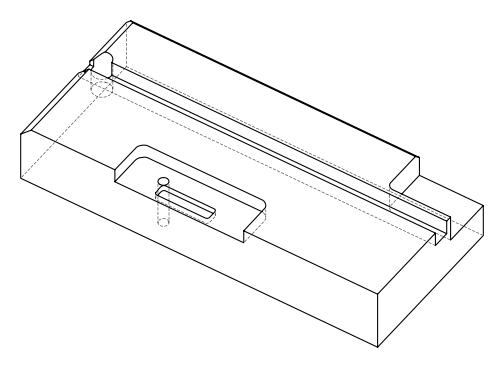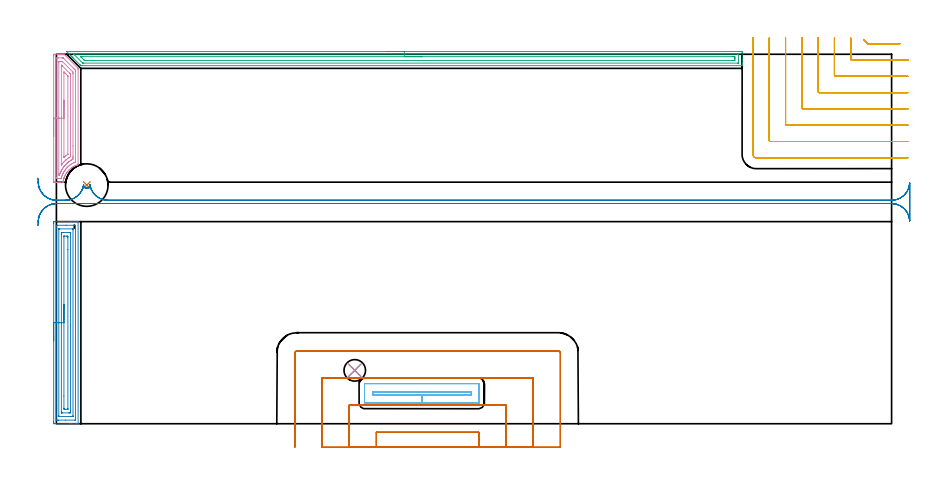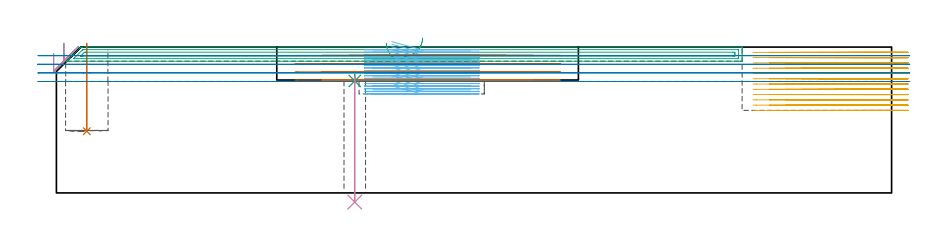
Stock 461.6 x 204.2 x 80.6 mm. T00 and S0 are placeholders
(PLAN: 10 operations, 6 tool changes, 65.8 min)
(1 INDEXABLE_INSERT_DRILL_BLIND_HOLE_FROM_SOLID | STEP1POCKET | NXT0302_018 | 0.2 min | 20021 mm3)
(2 AREA_MILL | FG_CHAMFER_SURFACE | UGT0205_001 | 4.75 min | 10809 mm3)
(3 AREA_MILL_1 | FG_CHAMFER_SURFACE_1 | UGT0205_001 | 9.09 min | 11627 mm3)
(4 AREA_MILL_2 | FG_CHAMFER_SURFACE_2 | UGT0205_001 | 2.87 min | 6410 mm3)
(5 MILL_CORNER_NOTCH_RECTANGULAR | CORNER_NOTCH_RECTANGULAR | NXT0201_011 | Follow Part, ap 3, ae 75% | 19.22 min | 182133 mm3)
(6 MILL_RECTANGULAR_POCKET | POCKET_RECTANGULAR_STRAIGHT | UGT0201_014 | Follow Part, ap 1.5, ae 75% | 10.84 min | 30088 mm3)
(7 MILL_SLOT | SLOT_PARTIAL_RECTANGULAR | UGT0201_104 | Follow Part, ap 5, ae 75% | 10.33 min | 130499 mm3)
(8 MILL_RECTANGULAR_SLOT | SLOT_RECTANGULAR | UGT0201_104 | Follow Part, ap 5, ae 75% | 8.2 min | 185310 mm3)
(9 SPOT_DRILL | STEP1HOLE | NXT0321_9005460120000 | 0.03 min | 15 mm3)
(10 DRILL_THROUGH_HOLE_INTO_CENTER | STEP1HOLE | UGT0301_229 | 0.28 min | 6938 mm3)
(TOOL NXT0302_018 | Index. Insert Drill 23.5mm [880-D2350L25-03] | D23.5 PA176 FL71 Z2)
(TOOL UGT0205_001 | Chamfer Mill 20 x 3 x 45 deg. | D20 FL50 Z2)
(TOOL NXT0201_011 | ENDMILL 12mm [2P460-1200-NA 1630] | D12 FL38 Z6)
(TOOL UGT0201_014 | End mill 6 mm | D6 FL24 Z4)
(TOOL UGT0201_104 | End Mill 20 mm | D20 FL22 Z2)
(TOOL NXT0321_9005460120000 | NC Spot Drill, 142deg, 12mm, Carbide, Uncoated | D12 PA142 FL30 Z2)
(TOOL UGT0301_229 | Twist Drill 11.9 mm | D11.9 PA118 FL100 Z2)
(OP 1 INDEXABLE_INSERT_DRILL_BLIND_HOLE_FROM_SOLID)
G17 G21 G94 G90
T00 M6
G54
G17 G0 G90 X16.8 Y131.9 S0 M3
G43 Z90.6 H1
G94 G81 G98 Z34.1 F250. R82.6
G80
M5
M2
(OP 2 AREA_MILL)
G17 G21 G94 G90
T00 M6
G54
G17 G0 G90 X-1.5 Y45.85 S1061 M3
G43 Z90.6 H0
Z77.1
G94 G1 Y45.888 Z76.228 F250.
Y46.002 Z75.364
Y46.191 Z74.512
Y46.453 Z73.68
Y46.787 Z72.874
Y47.19 Z72.1
Y47.658 Z71.364
Y48.19 Z70.672
Y48.779 Z70.029
Y49.422 Z69.44
Y50.114 Z68.908
Y50.85 Z68.44
Y51.624 Z68.037
Y52.43 Z67.703
Y53.262 Z67.441
Y54.113 Z67.252
Y54.978 Z67.138
Y55.85 Z67.1
Y110.759
X-1.499 Y111.111 Z67.101
X-1.494 Y111.644 Z67.103
X-1.491 Y111.692 Z67.106
X-0.963 Y111.7 Z67.634
X7.913 Z76.507
X8.514 Z77.111
X8.8 Z77.397
X10.575 Z79.17
X11.148 Z79.747
X11.463 Z80.062
X11.654 Z80.253
X11.971 Y111.693 Z80.563
X11.997 Y111.69 Z80.588
X12. Y111.556 Z80.6
Y0.144
X11.997 Y0.01 Z80.588
X11.971 Y0.007 Z80.563
X11.654 Y0. Z80.253
X11.147 Z79.746
X10.575 Z79.17
X8.514 Z77.112
X7.913 Z76.507
X7.326 Z75.921
X-0.963 Y0.001 Z67.634
X-1.193 Y0.003 Z67.404
X-1.491 Y0.008 Z67.106
X-1.494 Y0.056 Z67.103
X-1.499 Y0.589 Z67.101
X-1.5 Y1.129 Z67.1
Y55.85
X-0.086 Z68.514
Y109.338
X-0.075 Y109.69 Z68.525
X0.443 Y109.699 Z69.043
X5.323 Y109.7 Z73.923
X9.317 Z77.917
X9.688 Z78.288
X10.207 Y109.698 Z78.807
X10.575 Y109.69 Z79.175
X10.585 Y109.328 Z79.185
X10.586 Y109.318 Z79.186
X10.585 Y2.362 Z79.185
X10.575 Y2.01 Z79.175
X10.057 Y2.002 Z78.657
X5.176 Y2. Z73.776
X1.182 Z69.782
X0.812 Z69.412
X0.293 Y2.002 Z68.893
X-0.075 Y2.01 Z68.525
X-0.086 Y2.372 Z68.514
Y2.382
Y55.85
X1.328 Z69.928
X1.329 Y107.545 Z69.929
X1.33 Y107.639 Z69.93
X1.332 Y107.684 Z69.932
X1.334 Y107.688 Z69.934
X1.349 Y107.692 Z69.949
X1.392 Y107.696 Z69.992
X1.546 Y107.7 Z70.146
X8.8 Z77.4
X8.954 Y107.698 Z77.554
X9.057 Y107.695 Z77.657
X9.138 Y107.69 Z77.738
X9.165 Y107.683 Z77.765
X9.166 Y107.668 Z77.766
X9.169 Y107.545 Z77.769
X9.171 Y107.173 Z77.771
Y4.673
X9.169 Y4.154 Z77.769
X9.167 Y4.062 Z77.767
X9.165 Y4.023 Z77.765
X9.107 Y4.01 Z77.707
X8.952 Y4.003 Z77.552
X8.8 Y4.001 Z77.4
X8.066 Y4. Z76.666
X1.7 Z70.3
X1.546 Y4.002 Z70.146
X1.444 Y4.005 Z70.044
X1.362 Y4.01 Z69.962
X1.335 Y4.017 Z69.935
X1.333 Y4.031 Z69.933
X1.331 Y4.154 Z69.931
X1.329 Y4.527 Z69.929
X1.328 Y55.85 Z69.928
X2.743 Z71.343
Y104.715
X2.744 Y104.872 Z71.344
X2.749 Y105.6 Z71.349
X2.759 Y105.69 Z71.359
X2.856 Y105.693 Z71.456
X3.062 Y105.697 Z71.662
X3.475 Y105.7 Z72.075
X3.537 Z72.137
X7.088 Z75.688
X7.462 Y105.698 Z76.062
X7.648 Y105.694 Z76.248
X7.74 Y105.69 Z76.34
X7.751 Y105.685 Z76.351
X7.753 Y105.67 Z76.353
X7.755 Y105.636 Z76.355
X7.757 Y105.028 Z76.357
Y104.872
Y6.985
X7.756 Y6.828 Z76.356
X7.751 Y6.1 Z76.351
X7.741 Y6.01 Z76.341
X7.644 Y6.007 Z76.244
X7.438 Y6.003 Z76.038
X7.025 Y6. Z75.625
X6.962 Z75.562
X3.412 Z72.012
X3.038 Y6.002 Z71.638
X2.852 Y6.006 Z71.452
X2.76 Y6.01 Z71.36
X2.749 Y6.015 Z71.349
X2.747 Y6.03 Z71.347
X2.745 Y6.064 Z71.345
X2.743 Y6.672 Z71.343
Y6.828
Y55.85
X4.157 Z72.757
Y103.295
X4.158 Y103.502 Z72.758
X4.161 Y103.639 Z72.761
X4.164 Y103.683 Z72.764
X4.174 Y103.69 Z72.774
X4.211 Y103.694 Z72.811
X4.362 Y103.698 Z72.962
X5.53 Y103.699 Z74.13
X6.138 Y103.693 Z74.738
X6.333 Y103.69 Z74.933
X6.34 Y103.295 Z74.94
X6.342 Y103.089 Z74.942
X6.343 Y96.348 Z74.943
Y8.405
X6.342 Y8.198 Z74.942
X6.339 Y8.061 Z74.939
X6.336 Y8.017 Z74.936
X6.326 Y8.01 Z74.926
X6.289 Y8.006 Z74.889
X6.138 Y8.002 Z74.738
X4.97 Y8.001 Z73.57
X4.362 Y8.007 Z72.962
X4.167 Y8.01 Z72.767
X4.16 Y8.405 Z72.76
X4.158 Y8.611 Z72.758
X4.157 Y15.296 Z72.757
Y55.85
Y56.722 Z72.795
Y57.586 Z72.909
Y58.438 Z73.098
Y59.27 Z73.36
Y60.076 Z73.694
Y60.85 Z74.097
Y61.586 Z74.565
Y62.278 Z75.096
Y62.921 Z75.686
Y63.51 Z76.329
Y64.041 Z77.021
Y64.51 Z77.757
Y64.913 Z78.531
Y65.247 Z79.337
Y65.509 Z80.169
Y65.698 Z81.02
Y65.812 Z81.885
Y65.85 Z82.757
G0 Z90.6
M5
M2
(OP 3 AREA_MILL_1)
G17 G21 G94 G90
T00 M6
G54
G17 G0 G90 X182.35 Y205.7 S1061 M3
G43 Z90.6 H0
Z82.8
G94 G1 X182.388 Z81.929 F250.
X182.502 Z81.064
X182.691 Z80.212
X182.953 Z79.38
X183.287 Z78.574
X183.69 Z77.8
X184.159 Z77.064
X184.69 Z76.372
X185.279 Z75.729
X185.922 Z75.14
X186.614 Z74.609
X187.35 Z74.14
X188.124 Z73.737
X188.93 Z73.403
X189.762 Z73.141
X190.614 Z72.952
X191.479 Z72.838
X192.35 Z72.8
X377.97
X378.368 Y205.699 Z72.801
X378.763 Y205.696 Z72.803
X378.99 Y205.692 Z72.805
X379. Y205.309 Z73.189
Y200.923 Z77.572
Y199.53 Z78.966
Y199.168 Z79.326
Y198.445 Z80.055
Y198.223 Z80.277
X378.997 Y198.059 Z80.434
X378.99 Y197.902 Z80.589
X378.815 Y197.9 Z80.6
X14.38
X13.575 Y197.906 Z80.594
X13.5 Y197.907 Z80.593
X13.486 Y197.917 Z80.583
X13.108 Y198.291 Z80.207
X13.039 Y198.36 Z80.138
X9.598 Y201.8 Z76.696
X9.462 Y201.937 Z76.561
X9.301 Y202.098 Z76.399
X9.159 Y202.239 Z76.257
X9.015 Y202.384 Z76.114
X8.87 Y202.529 Z75.969
X8.721 Y202.677 Z75.818
X8.568 Y202.831 Z75.666
X8.44 Y202.959 Z75.539
X8.282 Y203.116 Z75.379
X8.12 Y203.279 Z75.219
X5.708 Y205.693 Z72.807
X5.715 Y205.694 Z72.805
X5.885 Y205.7 Z72.8
X192.35
Y204.286 Z74.214
X376.58 Y204.285 Z74.215
X376.73 Y204.284 Z74.216
X376.941 Y204.28 Z74.22
X376.986 Y204.279 Z74.221
X376.992 Y204.25 Z74.25
X376.995 Y204.214 Z74.286
X376.999 Y204.02 Z74.48
X377. Y199.634 Z78.866
X376.997 Y199.496 Z79.004
X376.993 Y199.386 Z79.114
X376.989 Y199.321 Z79.179
X376.431 Y199.315 Z79.185
X15.126 Y199.314 Z79.186
X14.754 Y199.316 Z79.184
X14.568 Y199.319 Z79.181
X14.548 Y199.321 Z79.179
X14.524 Y199.337 Z79.163
X14.469 Y199.387 Z79.113
X14.381 Y199.47 Z79.03
X9.909 Y203.942 Z74.558
X9.647 Y204.211 Z74.289
X9.59 Y204.271 Z74.229
X9.588 Y204.28 Z74.22
X9.607 Y204.281 Z74.219
X9.667 Y204.283 Z74.217
X9.909 Y204.285 Z74.215
X10.058 Y204.286 Z74.214
X192.35
Y202.871 Z75.629
X373.897
X374.594 Y202.87 Z75.63
X374.791 Y202.868 Z75.632
X374.98 Y202.865 Z75.635
X374.99 Y202.677 Z75.823
X374.997 Y202.475 Z76.025
X374.999 Y201.8 Z76.7
Y201.596 Z76.904
X374.99 Y200.923 Z77.577
X374.982 Y200.735 Z77.765
X373.897 Y200.729 Z77.771
X16.169
X15.971 Y200.731 Z77.769
X15.58 Y200.735 Z77.765
X15.381 Y200.923 Z77.577
X15.275 Y201.025 Z77.475
X14.499 Y201.8 Z76.7
X14.381 Y201.918 Z76.582
X13.625 Y202.677 Z75.823
X13.486 Y202.82 Z75.68
X13.451 Y202.868 Z75.632
X13.486 Y202.87 Z75.63
X14.183 Y202.871 Z75.629
X14.381
X192.35
X193.222 Z75.667
X194.087 Z75.78
X194.938 Z75.969
X195.77 Z76.232
X196.576 Z76.565
X197.35 Z76.968
X198.086 Z77.437
X198.778 Z77.968
X199.421 Z78.557
X200.011 Z79.201
X200.542 Z79.893
X201.01 Z80.629
X201.413 Z81.402
X201.747 Z82.208
X202.009 Z83.04
X202.198 Z83.892
X202.312 Z84.757
X202.35 Z85.629
G0 Z90.6
M5
M2
(OP 4 AREA_MILL_2)
G17 G21 G94 G90
T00 M6
G54
G17 G0 G90 X-1.5 Y158.85 S1061 M3
G43 Z90.6 H0
Z77.1
G94 G1 Y158.888 Z76.228 F250.
Y159.002 Z75.363
Y159.191 Z74.512
Y159.453 Z73.68
Y159.787 Z72.874
Y160.19 Z72.1
Y160.658 Z71.364
Y161.19 Z70.672
Y161.779 Z70.029
Y162.422 Z69.44
Y163.114 Z68.908
Y163.85 Z68.44
Y164.624 Z68.037
Y165.43 Z67.703
Y166.262 Z67.441
Y167.114 Z67.252
Y167.978 Z67.138
Y168.85 Z67.1
Y203.259
X-1.499 Y203.611 Z67.101
X-1.493 Y204.143 Z67.103
X-1.491 Y204.192 Z67.105
X-0.963 Y204.2 Z67.633
X0.812 Z69.406
X1.414 Z70.011
X1.7 Z70.296
X2.301 Z70.898
X2.587 Z71.183
X3.16 Z71.759
X3.919 Z72.518
X4.078 Y204.199 Z72.677
X4.201 Y204.19 Z72.795
X4.325 Y204.075 Z72.925
X4.335 Y204.065 Z72.935
X11.92 Y196.48 Z80.519
X11.994 Y196.406 Z80.592
X12. Y195.589 Z80.6
Y143.894
X11.997 Y143.185 Z80.589
X11.767 Y143.106 Z80.365
X11.622 Y143.057 Z80.221
X11.471 Y143.002 Z80.071
X11.164 Y142.891 Z79.764
X10.721 Y142.714 Z79.32
X10.575 Y142.647 Z79.174
X10.282 Y142.514 Z78.88
X9.591 Y142.168 Z78.188
X9.494 Y142.111 Z78.091
X9.4 Y142.056 Z77.997
X9.244 Y141.959 Z77.84
X9.033 Y141.829 Z77.633
X8.954 Y141.779 Z77.553
X8.783 Y141.665 Z77.383
X8.517 Y141.487 Z77.114
X8.356 Y141.37 Z76.951
X8.228 Y141.278 Z76.826
X8.156 Y141.22 Z76.755
X8.102 Y141.176 Z76.701
X7.913 Y141.021 Z76.51
X7.633 Y140.793 Z76.232
X7.182 Y140.389 Z75.781
X7.123 Y140.328 Z75.722
X7.025 Y140.228 Z75.623
X6.822 Y140.023 Z75.422
X6.75 Y139.949 Z75.349
X6.348 Y139.499 Z74.944
X6.092 Y139.18 Z74.692
X5.868 Y138.898 Z74.466
X5.659 Y138.61 Z74.257
X5.617 Y138.546 Z74.215
X5.371 Y138.168 Z73.969
X5.098 Y137.721 Z73.696
X5.061 Y137.655 Z73.659
X4.985 Y137.52 Z73.584
X4.902 Y137.353 Z73.502
X4.832 Y137.209 Z73.429
X4.645 Y136.831 Z73.242
X4.451 Y136.388 Z73.046
X4.424 Y136.318 Z73.018
X4.362 Y136.166 Z72.961
X4.294 Y135.992 Z72.893
X4.275 Y135.942 Z72.872
X4.252 Y135.872 Z72.846
X4.182 Y135.674 Z72.779
X4.103 Y135.448 Z72.7
X3.988 Y135.052 Z72.586
X3.969 Y134.981 Z72.567
X3.873 Y134.609 Z72.472
X3.777 Y134.163 Z72.375
X3.754 Y134.04 Z72.353
X3.688 Y133.672 Z72.286
X3.67 Y133.561 Z72.268
X3.655 Y133.508 Z72.252
X3.651 Y133.5 Z72.248
X2.272 Z70.871
X1.7 Z70.295
X1.414 Z70.01
X0.812 Z69.409
X0.526 Z69.123
X-0.075 Z68.519
X-0.662 Z67.933
X-0.963 Y133.501 Z67.632
X-1.192 Y133.503 Z67.404
X-1.491 Y133.508 Z67.105
X-1.493 Y133.557 Z67.103
X-1.499 Y134.089 Z67.101
X-1.5 Y134.629 Z67.1
Y168.85
X-0.086 Z68.514
Y201.838
X-0.075 Y202.19 Z68.525
X0.444 Y202.198 Z69.044
X0.812 Y202.199 Z69.412
X1.329 Y202.2 Z69.929
X3.105 Z71.705
X3.475 Y202.198 Z72.075
X3.598 Y202.196 Z72.198
X3.697 Y202.19 Z72.297
X3.755 Y202.183 Z72.355
X3.795 Y202.146 Z72.395
X4.121 Y201.828 Z72.721
X9.688 Y196.262 Z78.288
X10.357 Y195.589 Z78.957
X10.575 Y195.363 Z79.175
X10.586 Y194.687 Z79.186
X10.585 Y144.785 Z79.185
X10.583 Y144.777 Z79.183
X10.575 Y144.744 Z79.175
X10.492 Y144.701 Z79.092
X9.688 Y144.328 Z78.288
X9.399 Y144.184 Z77.999
X8.841 Y143.894 Z77.441
X8.816 Y143.878 Z77.416
X8.8 Y143.868 Z77.4
X8.276 Y143.529 Z76.876
X7.913 Y143.287 Z76.513
X7.745 Y143.17 Z76.345
X7.517 Y143.002 Z76.117
X7.245 Y142.782 Z75.845
X7.025 Y142.599 Z75.625
X6.764 Y142.373 Z75.364
X6.473 Y142.111 Z75.073
X6.138 Y141.778 Z74.738
X5.863 Y141.495 Z74.463
X5.61 Y141.22 Z74.21
X5.443 Y141.026 Z74.043
X5.25 Y140.792 Z73.85
X5.045 Y140.534 Z73.645
X4.887 Y140.328 Z73.487
X4.667 Y140.023 Z73.267
X4.362 Y139.57 Z72.962
X4.31 Y139.49 Z72.91
X4.278 Y139.437 Z72.878
X3.979 Y138.93 Z72.579
X3.773 Y138.546 Z72.373
X3.672 Y138.348 Z72.272
X3.475 Y137.949 Z72.075
X3.383 Y137.747 Z71.983
X3.344 Y137.655 Z71.944
X3.125 Y137.115 Z71.725
X2.991 Y136.763 Z71.591
X2.887 Y136.463 Z71.487
X2.697 Y135.872 Z71.297
X2.682 Y135.824 Z71.282
X2.587 Y135.51 Z71.187
X2.068 Y135.502 Z70.668
X0.812 Y135.501 Z69.412
X0.292 Y135.503 Z68.892
X-0.075 Y135.51 Z68.525
X-0.085 Y135.872 Z68.515
X-0.086 Y135.882 Z68.514
Y168.85
X1.328 Z69.928
X1.329 Y199.527 Z69.929
X1.331 Y200.045 Z69.931
X1.333 Y200.138 Z69.933
X1.335 Y200.177 Z69.935
X1.393 Y200.19 Z69.993
X1.548 Y200.198 Z70.148
X2.587 Y200.2 Z71.187
X2.741 Y200.199 Z71.341
X3.049 Y200.194 Z71.649
X3.253 Y200.19 Z71.853
X3.317 Y200.172 Z71.917
X3.475 Y200.026 Z72.075
X8.8 Y194.701 Z77.4
X9.164 Y194.332 Z77.764
X9.169 Y193.806 Z77.769
X9.171 Y193.434 Z77.771
Y153.548
Y147.977
Y147.459
X9.17 Y147.088 Z77.77
X9.165 Y146.568 Z77.765
X9.16 Y146.207 Z77.76
X8.8 Y146.011 Z77.4
X8.585 Y145.892 Z77.185
X8.199 Y145.676 Z76.799
X8.022 Y145.566 Z76.622
X7.913 Y145.496 Z76.513
X7.487 Y145.212 Z76.087
X7.025 Y144.897 Z75.625
X6.96 Y144.851 Z75.56
X6.872 Y144.785 Z75.472
X6.468 Y144.453 Z75.068
X6.138 Y144.178 Z74.738
X5.985 Y144.047 Z74.585
X5.814 Y143.894 Z74.414
X5.526 Y143.616 Z74.126
X5.25 Y143.343 Z73.85
X5.082 Y143.171 Z73.682
X4.925 Y143.002 Z73.525
X4.662 Y142.702 Z73.262
X4.362 Y142.351 Z72.962
X4.255 Y142.219 Z72.855
X4.169 Y142.111 Z72.769
X3.869 Y141.715 Z72.469
X3.515 Y141.22 Z72.115
X3.498 Y141.196 Z72.098
X3.475 Y141.16 Z72.075
X3.157 Y140.648 Z71.757
X2.963 Y140.328 Z71.563
X2.826 Y140.089 Z71.426
X2.587 Y139.646 Z71.187
X2.517 Y139.508 Z71.117
X2.483 Y139.437 Z71.083
X2.232 Y138.902 Z70.832
X2.078 Y138.546 Z70.678
X1.967 Y138.277 Z70.567
X1.713 Y137.642 Z70.313
X1.7 Y137.611 Z70.3
X1.645 Y137.51 Z70.245
X1.546 Y137.506 Z70.146
X1.443 Z70.043
X1.362 Y137.51 Z69.962
X1.335 Y137.517 Z69.935
X1.333 Y137.532 Z69.933
X1.331 Y137.655 Z69.931
X1.329 Y138.027 Z69.929
X1.328 Y168.85 Z69.928
X2.743 Z71.343
Y197.215
X2.744 Y197.372 Z71.344
X2.749 Y198.1 Z71.349
X2.759 Y198.189 Z71.359
X2.867 Y198.172 Z71.467
X3.27 Y197.777 Z71.87
X3.475 Y197.576 Z72.075
X7.245 Y193.806 Z75.845
X7.466 Y193.583 Z76.066
X7.614 Y193.431 Z76.214
X7.731 Y193.309 Z76.331
X7.751 Y193.274 Z76.351
X7.752 Y193.254 Z76.352
X7.756 Y193.072 Z76.356
X7.757 Y192.915 Z76.357
Y192.18
Y148.506
X7.756 Y148.35 Z76.356
X7.751 Y147.621 Z76.351
X7.746 Y147.587 Z76.346
X7.23 Y147.253 Z75.83
X7.025 Y147.118 Z75.625
X6.699 Y146.895 Z75.299
X6.231 Y146.568 Z74.831
X6.138 Y146.493 Z74.738
X5.69 Y146.125 Z74.29
X5.25 Y145.758 Z73.85
X5.206 Y145.72 Z73.806
X5.157 Y145.676 Z73.757
X4.75 Y145.287 Z73.35
X4.362 Y144.907 Z72.962
X4.302 Y144.846 Z72.902
X4.244 Y144.785 Z72.844
X3.88 Y144.378 Z72.48
X3.457 Y143.894 Z72.057
X3.225 Y143.598 Z71.825
X3.075 Y143.404 Z71.675
X2.767 Y143.002 Z71.367
X2.763 Z71.363
X2.75 Z71.35
X2.743 Y143.894 Z71.343
Y168.85
X4.157 Z72.757
X4.158 Y194.012 Z72.758
X4.161 Y194.219 Z72.761
X4.164 Y194.356 Z72.764
X4.172 Y194.419 Z72.772
X4.216 Y194.377 Z72.816
X4.362 Y194.236 Z72.962
X4.795 Y193.806 Z73.395
X5.25 Y193.352 Z73.85
X6.138 Y192.464 Z74.738
X6.247 Y192.354 Z74.847
X6.301 Y192.298 Z74.901
X6.327 Y192.267 Z74.927
X6.336 Y192.253 Z74.936
X6.338 Y192.229 Z74.938
X6.342 Y192.024 Z74.942
X6.343 Y191.818 Z74.943
Y149.036
X6.341 Y148.966 Z74.941
X6.338 Y148.912 Z74.938
X6.334 Y148.885 Z74.934
X6.321 Y148.874 Z74.921
X6.138 Y148.74 Z74.738
X5.593 Y148.35 Z74.193
X5.4 Y148.2 Z74.
X5.25 Y148.08 Z73.85
X4.911 Y147.799 Z73.511
X4.505 Y147.459 Z73.105
X4.429 Y147.392 Z73.029
X4.301 Y147.277 Z72.901
X4.189 Y147.179 Z72.789
X4.164 Y147.159 Z72.764
X4.163 Y147.162 Z72.763
X4.16 Y147.194 Z72.76
X4.158 Y147.252 Z72.758
X4.157 Y147.459 Z72.757
Y147.665
Y168.85
Y169.722 Z72.795
Y170.586 Z72.909
Y171.438 Z73.098
Y172.27 Z73.36
Y173.076 Z73.694
Y173.85 Z74.097
Y174.586 Z74.565
Y175.278 Z75.096
Y175.921 Z75.686
Y176.51 Z76.329
Y177.042 Z77.021
Y177.51 Z77.757
Y177.913 Z78.531
Y178.247 Z79.337
Y178.509 Z80.169
Y178.698 Z81.02
Y178.812 Z81.885
Y178.85 Z82.757
G0 Z90.6
M5
M2
(OP 5 MILL_CORNER_NOTCH_RECTANGULAR)
G17 G21 G94 G90
T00 M6
G54
G17 G0 G90 X446.152 Y212.436 S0 M3
G43 Z90.6 H1
Z77.683
G94 G1 X448.151 Y210.2 F250.
G3 X448.594 Y210. R0.6 F500.
G1 X463.136
X466.136 F250.
G0 Z90.6
X439. Y213.2
Z77.683
G1 Y210.2
Y201.595 F500.
G3 X439.595 Y201. R0.6
G1 X467.6
X470.6 F250.
G0 Z90.6
X430. Y213.2
Z77.683
G1 Y210.2
Y201.595 F500.
Y192.595
G3 X430.595 Y192. R0.6
G1 X467.6
X470.6 F250.
G0 Z90.6
X421. Y213.2
Z77.683
G1 Y210.2
Y192.595 F500.
Y183.596
G3 X421.596 Y183. R0.6
G1 X467.6
X470.6 F250.
G0 Z90.6
X411.999 Y213.2
Z77.683
G1 X412. Y210.2
Y183.596 F500.
Y174.596
G3 X412.596 Y174. R0.6
G1 X467.6
X470.6 F250.
G0 Z90.6
X402.999 Y213.2
Z77.683
G1 X403. Y210.2
Y174.596 F500.
Y165.596
G3 X403.596 Y165. R0.6
G1 X467.6
X470.6 F250.
G0 Z90.6
X393.998 Y213.2
Z77.683
G1 X394. Y210.2
Y165.596 F500.
Y156.596
G3 X394.596 Y156. R0.6
G1 X467.6
X470.6 F250.
G0 Z90.6
X385. Y213.195
Z77.683
G1 Y210.195
Y148.8 F500.
G3 X386.8 Y147. R1.8
G1 X467.6
X470.6 F250.
G0 Z90.6
X446.152 Y212.436
Z74.767
G1 X448.151 Y210.2
G3 X448.594 Y210. R0.6 F500.
G1 X463.136
X466.136 F250.
G0 Z90.6
X439. Y213.2
Z74.767
G1 Y210.2
Y201.595 F500.
G3 X439.595 Y201. R0.6
G1 X467.6
X470.6 F250.
G0 Z90.6
X430. Y213.2
Z74.767
G1 Y210.2
Y192.595 F500.
G3 X430.595 Y192. R0.6
G1 X467.6
X470.6 F250.
G0 Z90.6
X421. Y213.2
Z74.767
G1 Y210.2
Y183.596 F500.
G3 X421.596 Y183. R0.6
G1 X467.6
X470.6 F250.
G0 Z90.6
X412. Y213.2
Z74.767
G1 Y210.2
Y174.596 F500.
G3 X412.596 Y174. R0.6
G1 X467.6
X470.6 F250.
G0 Z90.6
X403. Y213.2
Z74.767
G1 Y210.2
Y165.596 F500.
G3 X403.596 Y165. R0.6
G1 X467.6
X470.6 F250.
G0 Z90.6
X394. Y213.2
Z74.767
G1 Y210.2
Y156.596 F500.
G3 X394.596 Y156. R0.6
G1 X467.6
X470.6 F250.
G0 Z90.6
X385. Y213.2
Z74.767
G1 Y210.2
Y148.8 F500.
G3 X386.8 Y147. R1.8
G1 X467.6
X470.6 F250.
G0 Z90.6
X446.152 Y212.436
Z71.85
G1 X448.151 Y210.2
G3 X448.594 Y210. R0.6 F500.
G1 X463.136
X466.136 F250.
G0 Z90.6
X439. Y213.2
Z71.85
G1 Y210.2
Y201.595 F500.
G3 X439.595 Y201. R0.6
G1 X467.6
X470.6 F250.
G0 Z90.6
X430. Y213.2
Z71.85
G1 Y210.2
Y192.595 F500.
G3 X430.595 Y192. R0.6
G1 X467.6
X470.6 F250.
G0 Z90.6
X421. Y213.2
Z71.85
G1 Y210.2
Y183.596 F500.
G3 X421.596 Y183. R0.6
G1 X467.6
X470.6 F250.
G0 Z90.6
X412. Y213.2
Z71.85
G1 Y210.2
Y174.596 F500.
G3 X412.596 Y174. R0.6
G1 X467.6
X470.6 F250.
G0 Z90.6
X403. Y213.2
Z71.85
G1 Y210.2
Y165.596 F500.
G3 X403.596 Y165. R0.6
G1 X467.6
X470.6 F250.
G0 Z90.6
X394. Y213.2
Z71.85
G1 Y210.2
Y156.596 F500.
G3 X394.596 Y156. R0.6
G1 X467.6
X470.6 F250.
G0 Z90.6
X385. Y213.2
Z71.85
G1 Y210.2
Y148.8 F500.
G3 X386.8 Y147. R1.8
G1 X467.6
X470.6 F250.
G0 Z90.6
X446.152 Y212.436
Z68.933
G1 X448.151 Y210.2
G3 X448.594 Y210. R0.6 F500.
G1 X463.136
X466.136 F250.
G0 Z90.6
X439. Y213.2
Z68.933
G1 Y210.2
Y201.595 F500.
G3 X439.595 Y201. R0.6
G1 X467.6
X470.6 F250.
G0 Z90.6
X430. Y213.2
Z68.933
G1 Y210.2
Y192.595 F500.
G3 X430.595 Y192. R0.6
G1 X467.6
X470.6 F250.
G0 Z90.6
X421. Y213.2
Z68.933
G1 Y210.2
Y183.596 F500.
G3 X421.596 Y183. R0.6
G1 X467.6
X470.6 F250.
G0 Z90.6
X412. Y213.2
Z68.933
G1 Y210.2
Y174.596 F500.
G3 X412.596 Y174. R0.6
G1 X467.6
X470.6 F250.
G0 Z90.6
X403. Y213.2
Z68.933
G1 Y210.2
Y165.596 F500.
G3 X403.596 Y165. R0.6
G1 X467.6
X470.6 F250.
G0 Z90.6
X394. Y213.2
Z68.933
G1 Y210.2
Y156.596 F500.
G3 X394.596 Y156. R0.6
G1 X467.6
X470.6 F250.
G0 Z90.6
X385. Y213.2
Z68.933
G1 Y210.2
Y148.8 F500.
G3 X386.8 Y147. R1.8
G1 X467.6
X470.6 F250.
G0 Z90.6
X446.152 Y212.436
Z66.017
G1 X448.151 Y210.2
G3 X448.594 Y210. R0.6 F500.
G1 X463.136
X466.136 F250.
G0 Z90.6
X439. Y213.2
Z66.017
G1 Y210.2
Y201.595 F500.
G3 X439.595 Y201. R0.6
G1 X467.6
X470.6 F250.
G0 Z90.6
X430. Y213.2
Z66.017
G1 Y210.2
Y192.595 F500.
G3 X430.595 Y192. R0.6
G1 X467.6
X470.6 F250.
G0 Z90.6
X421. Y213.2
Z66.017
G1 Y210.2
Y183.596 F500.
G3 X421.596 Y183. R0.6
G1 X467.6
X470.6 F250.
G0 Z90.6
X412. Y213.2
Z66.017
G1 Y210.2
Y174.596 F500.
G3 X412.596 Y174. R0.6
G1 X467.6
X470.6 F250.
G0 Z90.6
X403. Y213.2
Z66.017
G1 Y210.2
Y165.596 F500.
G3 X403.596 Y165. R0.6
G1 X467.6
X470.6 F250.
G0 Z90.6
X394. Y213.2
Z66.017
G1 Y210.2
Y156.596 F500.
G3 X394.596 Y156. R0.6
G1 X467.6
X470.6 F250.
G0 Z90.6
X385. Y213.2
Z66.017
G1 Y210.2
Y148.8 F500.
G3 X386.8 Y147. R1.8
G1 X467.6
X470.6 F250.
G0 Z90.6
X446.152 Y212.436
Z63.1
G1 X448.151 Y210.2
G3 X448.594 Y210. R0.6 F500.
G1 X463.136
X466.136 F250.
G0 Z90.6
X439. Y213.2
Z63.1
G1 Y210.2
Y201.595 F500.
G3 X439.595 Y201. R0.6
G1 X467.6
X470.6 F250.
G0 Z90.6
X430. Y213.2
Z63.1
G1 Y210.2
Y192.595 F500.
G3 X430.595 Y192. R0.6
G1 X467.6
X470.6 F250.
G0 Z90.6
X421. Y213.2
Z63.1
G1 Y210.2
Y183.596 F500.
G3 X421.596 Y183. R0.6
G1 X467.6
X470.6 F250.
G0 Z90.6
X412. Y213.2
Z63.1
G1 Y210.2
Y174.596 F500.
G3 X412.596 Y174. R0.6
G1 X467.6
X470.6 F250.
G0 Z90.6
X403. Y213.2
Z63.1
G1 Y210.2
Y165.596 F500.
G3 X403.596 Y165. R0.6
G1 X467.6
X470.6 F250.
G0 Z90.6
X394. Y213.2
Z63.1
G1 Y210.2
Y156.596 F500.
G3 X394.596 Y156. R0.6
G1 X467.6
X470.6 F250.
G0 Z90.6
X385. Y213.2
Z63.1
G1 Y210.2
Y148.8 F500.
G3 X386.8 Y147. R1.8
G1 X467.6
X470.6 F250.
G0 Z90.6
X446.152 Y212.436
Z60.183
G1 X448.151 Y210.2
G3 X448.594 Y210. R0.6 F500.
G1 X463.136
X466.136 F250.
G0 Z90.6
X439. Y213.2
Z60.183
G1 Y210.2
Y201.595 F500.
G3 X439.595 Y201. R0.6
G1 X467.6
X470.6 F250.
G0 Z90.6
X430. Y213.2
Z60.183
G1 Y210.2
Y192.595 F500.
G3 X430.595 Y192. R0.6
G1 X467.6
X470.6 F250.
G0 Z90.6
X421. Y213.2
Z60.183
G1 Y210.2
Y183.596 F500.
G3 X421.596 Y183. R0.6
G1 X467.6
X470.6 F250.
G0 Z90.6
X412. Y213.2
Z60.183
G1 Y210.2
Y174.596 F500.
G3 X412.596 Y174. R0.6
G1 X467.6
X470.6 F250.
G0 Z90.6
X403. Y213.2
Z60.183
G1 Y210.2
Y165.596 F500.
G3 X403.596 Y165. R0.6
G1 X467.6
X470.6 F250.
G0 Z90.6
X394. Y213.2
Z60.183
G1 Y210.2
Y156.596 F500.
G3 X394.596 Y156. R0.6
G1 X467.6
X470.6 F250.
G0 Z90.6
X385. Y213.2
Z60.183
G1 Y210.2
Y148.8 F500.
G3 X386.8 Y147. R1.8
G1 X467.6
X470.6 F250.
G0 Z90.6
X446.152 Y212.436
Z57.267
G1 X448.151 Y210.2
G3 X448.594 Y210. R0.6 F500.
G1 X463.136
X466.136 F250.
G0 Z90.6
X439. Y213.2
Z57.267
G1 Y210.2
Y201.595 F500.
G3 X439.595 Y201. R0.6
G1 X467.6
X470.6 F250.
G0 Z90.6
X430. Y213.2
Z57.267
G1 Y210.2
Y192.595 F500.
G3 X430.595 Y192. R0.6
G1 X467.6
X470.6 F250.
G0 Z90.6
X421. Y213.2
Z57.267
G1 Y210.2
Y183.596 F500.
G3 X421.596 Y183. R0.6
G1 X467.6
X470.6 F250.
G0 Z90.6
X412. Y213.2
Z57.267
G1 Y210.2
Y174.596 F500.
G3 X412.596 Y174. R0.6
G1 X467.6
X470.6 F250.
G0 Z90.6
X403. Y213.2
Z57.267
G1 Y210.2
Y165.596 F500.
G3 X403.596 Y165. R0.6
G1 X467.6
X470.6 F250.
G0 Z90.6
X394. Y213.2
Z57.267
G1 Y210.2
Y156.596 F500.
G3 X394.596 Y156. R0.6
G1 X467.6
X470.6 F250.
G0 Z90.6
X385. Y213.2
Z57.267
G1 Y210.2
Y148.8 F500.
G3 X386.8 Y147. R1.8
G1 X467.6
X470.6 F250.
G0 Z90.6
X446.152 Y212.436
Z54.35
G1 X448.151 Y210.2
G3 X448.594 Y210. R0.6 F500.
G1 X463.136
X466.136 F250.
G0 Z90.6
X439. Y213.2
Z54.35
G1 Y210.2
Y201.595 F500.
G3 X439.595 Y201. R0.6
G1 X467.6
X470.6 F250.
G0 Z90.6
X430. Y213.2
Z54.35
G1 Y210.2
Y192.595 F500.
G3 X430.595 Y192. R0.6
G1 X467.6
X470.6 F250.
G0 Z90.6
X421. Y213.2
Z54.35
G1 Y210.2
Y183.596 F500.
G3 X421.596 Y183. R0.6
G1 X467.6
X470.6 F250.
G0 Z90.6
X412. Y213.2
Z54.35
G1 Y210.2
Y174.596 F500.
G3 X412.596 Y174. R0.6
G1 X467.6
X470.6 F250.
G0 Z90.6
X403. Y213.2
Z54.35
G1 Y210.2
Y165.596 F500.
G3 X403.596 Y165. R0.6
G1 X467.6
X470.6 F250.
G0 Z90.6
X394. Y213.2
Z54.35
G1 Y210.2
Y156.596 F500.
G3 X394.596 Y156. R0.6
G1 X467.6
X470.6 F250.
G0 Z90.6
X385. Y213.2
Z54.35
G1 Y210.2
Y148.8 F500.
G3 X386.8 Y147. R1.8
G1 X467.6
X470.6 F250.
G0 Z90.6
X446.152 Y212.436
Z51.433
G1 X448.151 Y210.2
G3 X448.594 Y210. R0.6 F500.
G1 X463.136
X466.136 F250.
G0 Z90.6
X439. Y213.2
Z51.433
G1 Y210.2
Y201.595 F500.
G3 X439.595 Y201. R0.6
G1 X467.6
X470.6 F250.
G0 Z90.6
X430. Y213.2
Z51.433
G1 Y210.2
Y192.595 F500.
G3 X430.595 Y192. R0.6
G1 X467.6
X470.6 F250.
G0 Z90.6
X421. Y213.2
Z51.433
G1 Y210.2
Y183.596 F500.
G3 X421.596 Y183. R0.6
G1 X467.6
X470.6 F250.
G0 Z90.6
X412. Y213.2
Z51.433
G1 Y210.2
Y174.596 F500.
G3 X412.596 Y174. R0.6
G1 X467.6
X470.6 F250.
G0 Z90.6
X403. Y213.2
Z51.433
G1 Y210.2
Y165.596 F500.
G3 X403.596 Y165. R0.6
G1 X467.6
X470.6 F250.
G0 Z90.6
X394. Y213.2
Z51.433
G1 Y210.2
Y156.596 F500.
G3 X394.596 Y156. R0.6
G1 X467.6
X470.6 F250.
G0 Z90.6
X385. Y213.2
Z51.433
G1 Y210.2
Y148.8 F500.
G3 X386.8 Y147. R1.8
G1 X467.6
X470.6 F250.
G0 Z90.6
X446.152 Y212.436
Z48.517
G1 X448.151 Y210.2
G3 X448.594 Y210. R0.6 F500.
G1 X463.136
X466.136 F250.
G0 Z90.6
X439. Y213.2
Z48.517
G1 Y210.2
Y201.595 F500.
G3 X439.595 Y201. R0.6
G1 X467.6
X470.6 F250.
G0 Z90.6
X430. Y213.2
Z48.517
G1 Y210.2
Y192.595 F500.
G3 X430.595 Y192. R0.6
G1 X467.6
X470.6 F250.
G0 Z90.6
X421. Y213.2
Z48.517
G1 Y210.2
Y183.596 F500.
G3 X421.596 Y183. R0.6
G1 X467.6
X470.6 F250.
G0 Z90.6
X412. Y213.2
Z48.517
G1 Y210.2
Y174.596 F500.
G3 X412.596 Y174. R0.6
G1 X467.6
X470.6 F250.
G0 Z90.6
X403. Y213.2
Z48.517
G1 Y210.2
Y165.596 F500.
G3 X403.596 Y165. R0.6
G1 X467.6
X470.6 F250.
G0 Z90.6
X394. Y213.2
Z48.517
G1 Y210.2
Y156.596 F500.
G3 X394.596 Y156. R0.6
G1 X467.6
X470.6 F250.
G0 Z90.6
X385. Y213.2
Z48.517
G1 Y210.2
Y148.8 F500.
G3 X386.8 Y147. R1.8
G1 X467.6
X470.6 F250.
G0 Z90.6
X446.152 Y212.436
Z45.6
G1 X448.151 Y210.2
G3 X448.594 Y210. R0.6 F500.
G1 X463.136
X466.136 F250.
G0 Z90.6
X439. Y213.2
Z45.6
G1 Y210.2
Y201.595 F500.
G3 X439.595 Y201. R0.6
G1 X467.6
X470.6 F250.
G0 Z90.6
X430. Y213.2
Z45.6
G1 Y210.2
Y192.595 F500.
G3 X430.595 Y192. R0.6
G1 X467.6
X470.6 F250.
G0 Z90.6
X421. Y213.2
Z45.6
G1 Y210.2
Y183.596 F500.
G3 X421.596 Y183. R0.6
G1 X467.6
X470.6 F250.
G0 Z90.6
X412. Y213.2
Z45.6
G1 Y210.2
Y174.596 F500.
G3 X412.596 Y174. R0.6
G1 X467.6
X470.6 F250.
G0 Z90.6
X403. Y213.2
Z45.6
G1 Y210.2
Y165.596 F500.
G3 X403.596 Y165. R0.6
G1 X467.6
X470.6 F250.
G0 Z90.6
X394. Y213.2
Z45.6
G1 Y210.2
Y156.596 F500.
G3 X394.596 Y156. R0.6
G1 X467.6
X470.6 F250.
G0 Z90.6
X385. Y213.2
Z45.6
G1 Y210.2
Y148.8 F500.
G3 X386.8 Y147. R1.8
G1 X467.6
X470.6 F250.
G0 Z90.6
M5
M2
(OP 6 MILL_RECTANGULAR_POCKET)
G17 G21 G94 G90
T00 M6
G54
G17 G0 G90 X185.334 Y15.8 S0 M3
G43 Z90.6 H0
Z83.6
G94 G1 X201.9 Z79.161 F250.
X229. F500.
Y17.7
X174.8
Y15.8
X201.9
Y11.3
X233.4
X233.455 Y11.305
X233.495 Y11.345
X233.5 Y11.4
Y22.1
X233.495 Y22.155
X233.455 Y22.195
X233.4 Y22.2
X170.4
X170.345 Y22.195
X170.305 Y22.155
X170.3 Y22.1
Y11.4
X170.305 Y11.345
X170.345 Y11.305
X170.4 Y11.3
X201.9
X202.9
G0 X185.334 Y15.8 Z82.161
G1 X201.9 Z77.722 F250.
X229. F500.
Y17.7
X174.8
Y15.8
X201.9
Y11.3
X233.4
X233.455 Y11.305
X233.495 Y11.345
X233.5 Y11.4
Y22.1
X233.495 Y22.155
X233.455 Y22.195
X233.4 Y22.2
X170.4
X170.345 Y22.195
X170.305 Y22.155
X170.3 Y22.1
Y11.4
X170.305 Y11.345
X170.345 Y11.305
X170.4 Y11.3
X201.9
X202.9
G0 X185.334 Y15.8 Z80.722
G1 X201.9 Z76.283 F250.
X229. F500.
Y17.7
X174.8
Y15.8
X201.9
Y11.3
X233.4
X233.455 Y11.305
X233.495 Y11.345
X233.5 Y11.4
Y22.1
X233.495 Y22.155
X233.455 Y22.195
X233.4 Y22.2
X170.4
X170.345 Y22.195
X170.305 Y22.155
X170.3 Y22.1
Y11.4
X170.305 Y11.345
X170.345 Y11.305
X170.4 Y11.3
X201.9
X202.9
G0 X185.334 Y15.8 Z79.283
G1 X201.9 Z74.844 F250.
X229. F500.
Y17.7
X174.8
Y15.8
X201.9
Y11.3
X233.4
X233.455 Y11.305
X233.495 Y11.345
X233.5 Y11.4
Y22.1
X233.495 Y22.155
X233.455 Y22.195
X233.4 Y22.2
X170.4
X170.345 Y22.195
X170.305 Y22.155
X170.3 Y22.1
Y11.4
X170.305 Y11.345
X170.345 Y11.305
X170.4 Y11.3
X201.9
X202.9
G0 X185.334 Y15.8 Z77.844
G1 X201.9 Z73.405 F250.
X229. F500.
Y17.7
X174.8
Y15.8
X201.9
Y11.3
X233.4
X233.455 Y11.305
X233.495 Y11.345
X233.5 Y11.4
Y22.1
X233.495 Y22.155
X233.455 Y22.195
X233.4 Y22.2
X170.4
X170.345 Y22.195
X170.305 Y22.155
X170.3 Y22.1
Y11.4
X170.305 Y11.345
X170.345 Y11.305
X170.4 Y11.3
X201.9
X202.9
G0 X185.334 Y15.8 Z76.405
G1 X201.9 Z71.967 F250.
X229. F500.
Y17.7
X174.8
Y15.8
X201.9
Y11.3
X233.4
X233.455 Y11.305
X233.495 Y11.345
X233.5 Y11.4
Y22.1
X233.495 Y22.155
X233.455 Y22.195
X233.4 Y22.2
X170.4
X170.345 Y22.195
X170.305 Y22.155
X170.3 Y22.1
Y11.4
X170.305 Y11.345
X170.345 Y11.305
X170.4 Y11.3
X201.9
X202.9
G0 X185.334 Y15.8 Z74.967
G1 X201.9 Z70.528 F250.
X229. F500.
Y17.7
X174.8
Y15.8
X201.9
Y11.3
X233.4
X233.455 Y11.305
X233.495 Y11.345
X233.5 Y11.4
Y22.1
X233.495 Y22.155
X233.455 Y22.195
X233.4 Y22.2
X170.4
X170.345 Y22.195
X170.305 Y22.155
X170.3 Y22.1
Y11.4
X170.305 Y11.345
X170.345 Y11.305
X170.4 Y11.3
X201.9
X202.9
G0 X185.334 Y15.8 Z73.528
G1 X201.9 Z69.089 F250.
X229. F500.
Y17.7
X174.8
Y15.8
X201.9
Y11.3
X233.4
X233.455 Y11.305
X233.495 Y11.345
X233.5 Y11.4
Y22.1
X233.495 Y22.155
X233.455 Y22.195
X233.4 Y22.2
X170.4
X170.345 Y22.195
X170.305 Y22.155
X170.3 Y22.1
Y11.4
X170.305 Y11.345
X170.345 Y11.305
X170.4 Y11.3
X201.9
X202.9
G0 X185.334 Y15.8 Z72.089
G1 X201.9 Z67.65 F250.
X229. F500.
Y17.7
X174.8
Y15.8
X201.9
Y11.3
X233.4
X233.455 Y11.305
X233.495 Y11.345
X233.5 Y11.4
Y22.1
X233.495 Y22.155
X233.455 Y22.195
X233.4 Y22.2
X170.4
X170.345 Y22.195
X170.305 Y22.155
X170.3 Y22.1
Y11.4
X170.305 Y11.345
X170.345 Y11.305
X170.4 Y11.3
X201.9
X202.9
G0 X185.334 Y15.8 Z70.65
G1 X201.9 Z66.211 F250.
X229. F500.
Y17.7
X174.8
Y15.8
X201.9
Y11.3
X233.4
X233.455 Y11.305
X233.495 Y11.345
X233.5 Y11.4
Y22.1
X233.495 Y22.155
X233.455 Y22.195
X233.4 Y22.2
X170.4
X170.345 Y22.195
X170.305 Y22.155
X170.3 Y22.1
Y11.4
X170.305 Y11.345
X170.345 Y11.305
X170.4 Y11.3
X201.9
X202.9
G0 X185.334 Y15.8 Z69.211
G1 X201.9 Z64.772 F250.
X229. F500.
Y17.7
X174.8
Y15.8
X201.9
Y11.3
X233.4
X233.455 Y11.305
X233.495 Y11.345
X233.5 Y11.4
Y22.1
X233.495 Y22.155
X233.455 Y22.195
X233.4 Y22.2
X170.4
X170.345 Y22.195
X170.305 Y22.155
X170.3 Y22.1
Y11.4
X170.305 Y11.345
X170.345 Y11.305
X170.4 Y11.3
X201.9
X202.9
G0 X185.334 Y15.8 Z67.772
G1 X201.9 Z63.333 F250.
X229. F500.
Y17.7
X174.8
Y15.8
X201.9
Y11.3
X233.4
X233.455 Y11.305
X233.495 Y11.345
X233.5 Y11.4
Y22.1
X233.495 Y22.155
X233.455 Y22.195
X233.4 Y22.2
X170.4
X170.345 Y22.195
X170.305 Y22.155
X170.3 Y22.1
Y11.4
X170.305 Y11.345
X170.345 Y11.305
X170.4 Y11.3
X201.9
X202.9
G0 X185.334 Y15.8 Z66.333
G1 X201.9 Z61.894 F250.
X229. F500.
Y17.7
X174.8
Y15.8
X201.9
Y11.3
X233.4
X233.455 Y11.305
X233.495 Y11.345
X233.5 Y11.4
Y22.1
X233.495 Y22.155
X233.455 Y22.195
X233.4 Y22.2
X170.4
X170.345 Y22.195
X170.305 Y22.155
X170.3 Y22.1
Y11.4
X170.305 Y11.345
X170.345 Y11.305
X170.4 Y11.3
X201.9
X202.9
G0 X185.334 Y15.8 Z64.894
G1 X201.9 Z60.456 F250.
X229. F500.
Y17.7
X174.8
Y15.8
X201.9
Y11.3
X233.4
X233.455 Y11.305
X233.495 Y11.345
X233.5 Y11.4
Y22.1
X233.495 Y22.155
X233.455 Y22.195
X233.4 Y22.2
X170.4
X170.345 Y22.195
X170.305 Y22.155
X170.3 Y22.1
Y11.4
X170.305 Y11.345
X170.345 Y11.305
X170.4 Y11.3
X201.9
X202.9
G0 X185.334 Y15.8 Z63.456
G1 X201.9 Z59.017 F250.
X229. F500.
Y17.7
X174.8
Y15.8
X201.9
Y11.3
X233.4
X233.455 Y11.305
X233.495 Y11.345
X233.5 Y11.4
Y22.1
X233.495 Y22.155
X233.455 Y22.195
X233.4 Y22.2
X170.4
X170.345 Y22.195
X170.305 Y22.155
X170.3 Y22.1
Y11.4
X170.305 Y11.345
X170.345 Y11.305
X170.4 Y11.3
X201.9
X202.9
G0 X185.334 Y15.8 Z62.017
G1 X201.9 Z57.578 F250.
X229. F500.
Y17.7
X174.8
Y15.8
X201.9
Y11.3
X233.4
X233.455 Y11.305
X233.495 Y11.345
X233.5 Y11.4
Y22.1
X233.495 Y22.155
X233.455 Y22.195
X233.4 Y22.2
X170.4
X170.345 Y22.195
X170.305 Y22.155
X170.3 Y22.1
Y11.4
X170.305 Y11.345
X170.345 Y11.305
X170.4 Y11.3
X201.9
X202.9
G0 X185.334 Y15.8 Z60.578
G1 X201.9 Z56.139 F250.
X229. F500.
Y17.7
X174.8
Y15.8
X201.9
Y11.3
X233.4
X233.455 Y11.305
X233.495 Y11.345
X233.5 Y11.4
Y22.1
X233.495 Y22.155
X233.455 Y22.195
X233.4 Y22.2
X170.4
X170.345 Y22.195
X170.305 Y22.155
X170.3 Y22.1
Y11.4
X170.305 Y11.345
X170.345 Y11.305
X170.4 Y11.3
X201.9
X202.9
G0 X185.334 Y15.8 Z59.139
G1 X201.9 Z54.7 F250.
X229. F500.
Y17.7
X174.8
Y15.8
X201.9
Y11.3
X233.4
X233.455 Y11.305
X233.495 Y11.345
X233.5 Y11.4
Y22.1
X233.495 Y22.155
X233.455 Y22.195
X233.4 Y22.2
X170.4
X170.345 Y22.195
X170.305 Y22.155
X170.3 Y22.1
Y11.4
X170.305 Y11.345
X170.345 Y11.305
X170.4 Y11.3
X201.9
X202.9
G0 Z90.6
M5
M2
(OP 7 MILL_SLOT)
G17 G21 G94 G90
T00 M6
G54
G17 G0 G90 X233.5 Y-13. S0 M3
G43 Z90.6 H0
Z76.05
G94 G1 Y-10. F250.
Y-4.7 F500.
X176.8
Y-10.
Y-13. F250.
X248.5
Y-10.
Y10.3 F500.
X161.8
Y-10.
Y-13. F250.
X263.5
Y-10.
Y25.3 F500.
X146.8
Y-10.
Y-13. F250.
X278.5
Y-10.
Y39.1 F500.
G3 X277.3 Y40.3 R1.2
G1 X133.
G3 X131.8 Y39.1 R1.2
G1 Y-10.
Y-13. F250.
G0 X233.5 Z71.5
G1 Y-10.
Y-4.7 F500.
X176.8
Y-10.
Y-13. F250.
X248.5
Y-10.
Y10.3 F500.
X161.8
Y-10.
Y-13. F250.
X263.5
Y-10.
Y25.3 F500.
X146.8
Y-10.
Y-13. F250.
X278.5
Y-10.
Y39.1 F500.
G3 X277.3 Y40.3 R1.2
G1 X133.
G3 X131.8 Y39.1 R1.2
G1 Y-10.
Y-13. F250.
G0 X233.5 Z66.95
G1 Y-10.
Y-4.7 F500.
X176.8
Y-10.
Y-13. F250.
X248.5
Y-10.
Y10.3 F500.
X161.8
Y-10.
Y-13. F250.
X263.5
Y-10.
Y25.3 F500.
X146.8
Y-10.
Y-13. F250.
X278.5
Y-10.
Y39.1 F500.
G3 X277.3 Y40.3 R1.2
G1 X133.
G3 X131.8 Y39.1 R1.2
G1 Y-10.
Y-13. F250.
G0 X233.5 Z62.4
G1 Y-10.
Y-4.7 F500.
X176.8
Y-10.
Y-13. F250.
X248.5
Y-10.
Y10.3 F500.
X161.8
Y-10.
Y-13. F250.
X263.5
Y-10.
Y25.3 F500.
X146.8
Y-10.
Y-13. F250.
X278.5
Y-10.
Y39.1 F500.
G3 X277.3 Y40.3 R1.2
G1 X133.
G3 X131.8 Y39.1 R1.2
G1 Y-10.
Y-13. F250.
G0 Z90.6
M5
M2
(OP 8 MILL_RECTANGULAR_SLOT)
G17 G21 G94 G90
T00 M6
G54
G17 G0 G90 X-10.169 Y114.063 S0 M3
G43 Z90.6 H0
Z75.85
G94 G1 X-8.679 Y116.667 F250.
G2 X0. Y121.7 R10. F500.
G1 X461.6
G2 X471.59 Y112.147 R10.
G1 X471.6
Y133.053
X471.59
G2 X461.6 Y123.5 R10.
G1 X28.441
G2 X18.559 Y131.967 R10.
G1 X18.549
G2 X15.29 Y131.015 R1.75
X15.163 Y131.259 R1.829
G1 X15.117 Y131.351
G3 X14.997 Y131.581 R10.
G1 X14.971 Y131.567
G2 X5.159 Y123.5 R10.
G1 X0.
G2 X-8.679 Y128.532 R10.
G1 X-10.169 Y131.136 F250.
G0 X-10.439 Y111.53 Z71.1
G1 X-9.624 Y114.417
G2 X0. Y121.7 R10. F500.
G1 X461.6
G2 X471.59 Y112.147 R10.
G1 X471.6
Y133.053
X471.59
G2 X461.6 Y123.5 R10.
G1 X28.441
G2 X18.559 Y131.967 R10.
G1 X18.549
G2 X15.051 Y131.967 R-1.75
G1 X15.041
G2 X5.159 Y123.5 R10.
G1 X0.
G2 X-9.621 Y130.775 R10.
G1 X-10.439 Y133.661 F250.
G0 X-10.202 Y109.483 Z66.35
G1 X-9.97 Y112.474
G2 X0. Y121.7 R10. F500.
G1 X461.6
G2 X471.59 Y112.147 R10.
G1 X471.6
Y133.053
X471.59
G2 X461.6 Y123.5 R10.
G1 X28.441
G2 X18.559 Y131.967 R10.
G1 X18.549
G2 X15.051 Y131.967 R-1.75
G1 X15.041
G2 X5.159 Y123.5 R10.
G1 X0.
G2 X-9.97 Y132.726 R10.
G1 X-10.202 Y135.717 F250.
G0 Y109.483 Z61.6
G1 X-9.97 Y112.474
G2 X0. Y121.7 R10. F500.
G1 X461.6
G2 X471.59 Y112.147 R10.
G1 X471.6
Y133.053
X471.59
G2 X461.6 Y123.5 R10.
G1 X28.441
G2 X18.559 Y131.967 R10.
G1 X18.549
G2 X15.051 Y131.967 R-1.75
G1 X15.041
G2 X5.159 Y123.5 R10.
G1 X0.
G2 X-9.97 Y132.726 R10.
G1 X-10.202 Y135.717 F250.
G0 Z90.6
M5
M2
(OP 9 SPOT_DRILL)
G17 G21 G94 G90
T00 M6
G54
G17 G0 G90 X164.9 Y29.5 S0 M3
G43 Z90.6 H0
G94 G81 G98 Z61.888 F250. R65.4
G80
M5
M2
(OP 10 DRILL_THROUGH_HOLE_INTO_CENTER)
G17 G21 G94 G90
T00 M6
G54
G17 G0 G90 X164.9 Y29.5 S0 M3
G43 Z90.6 H0
G94 G73 G98 Z-5.075 F250. Q11.246 R64.4
G80
M5
M2
